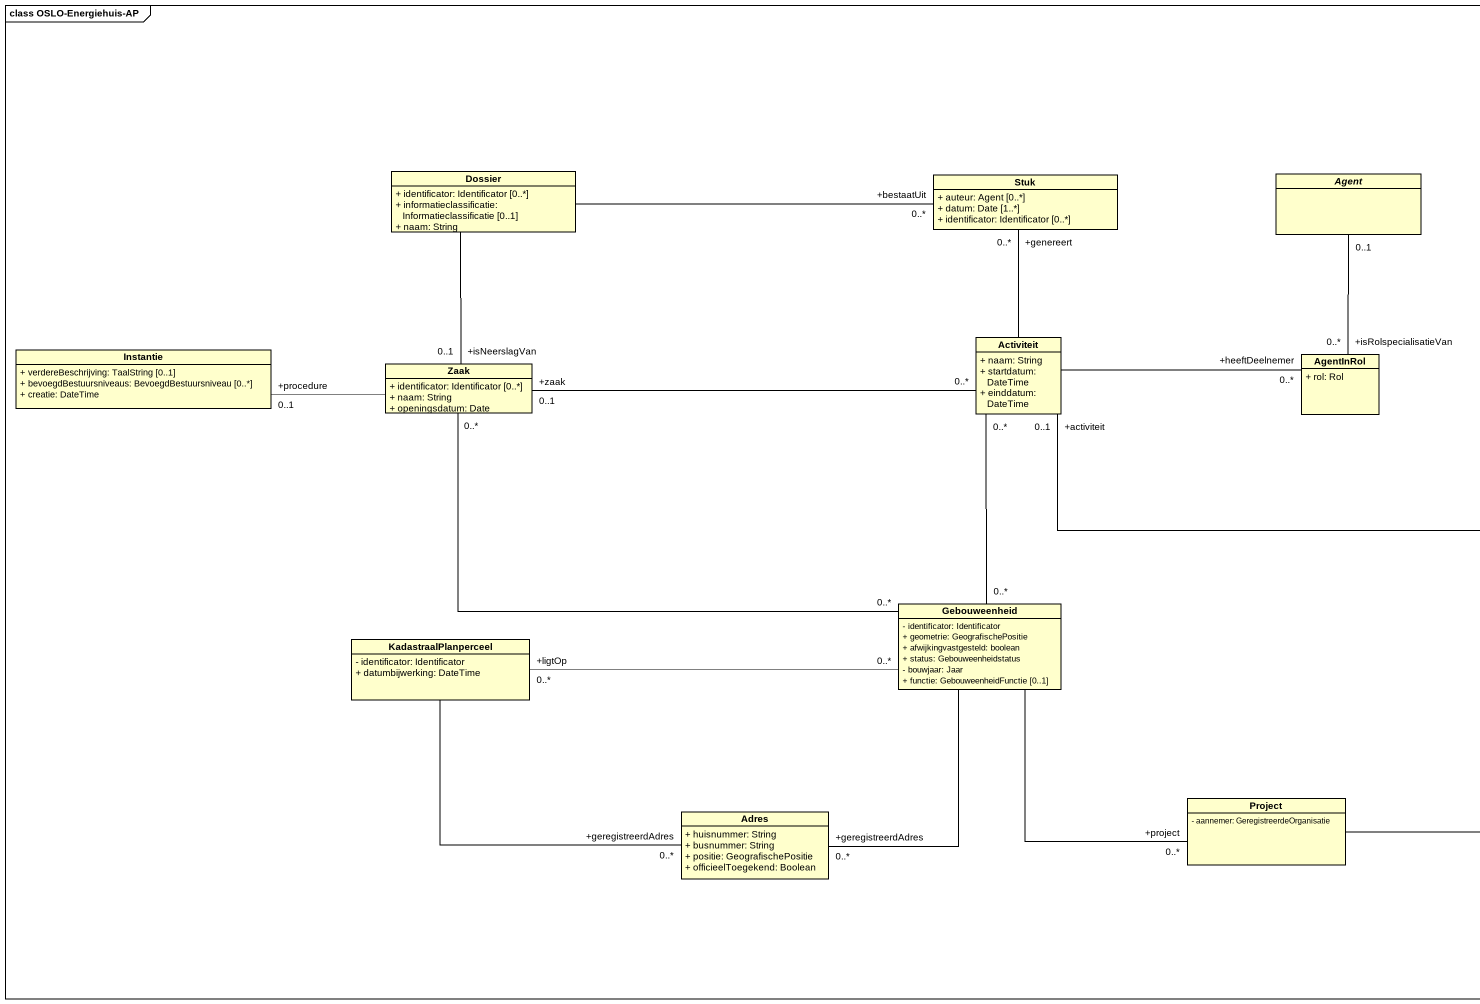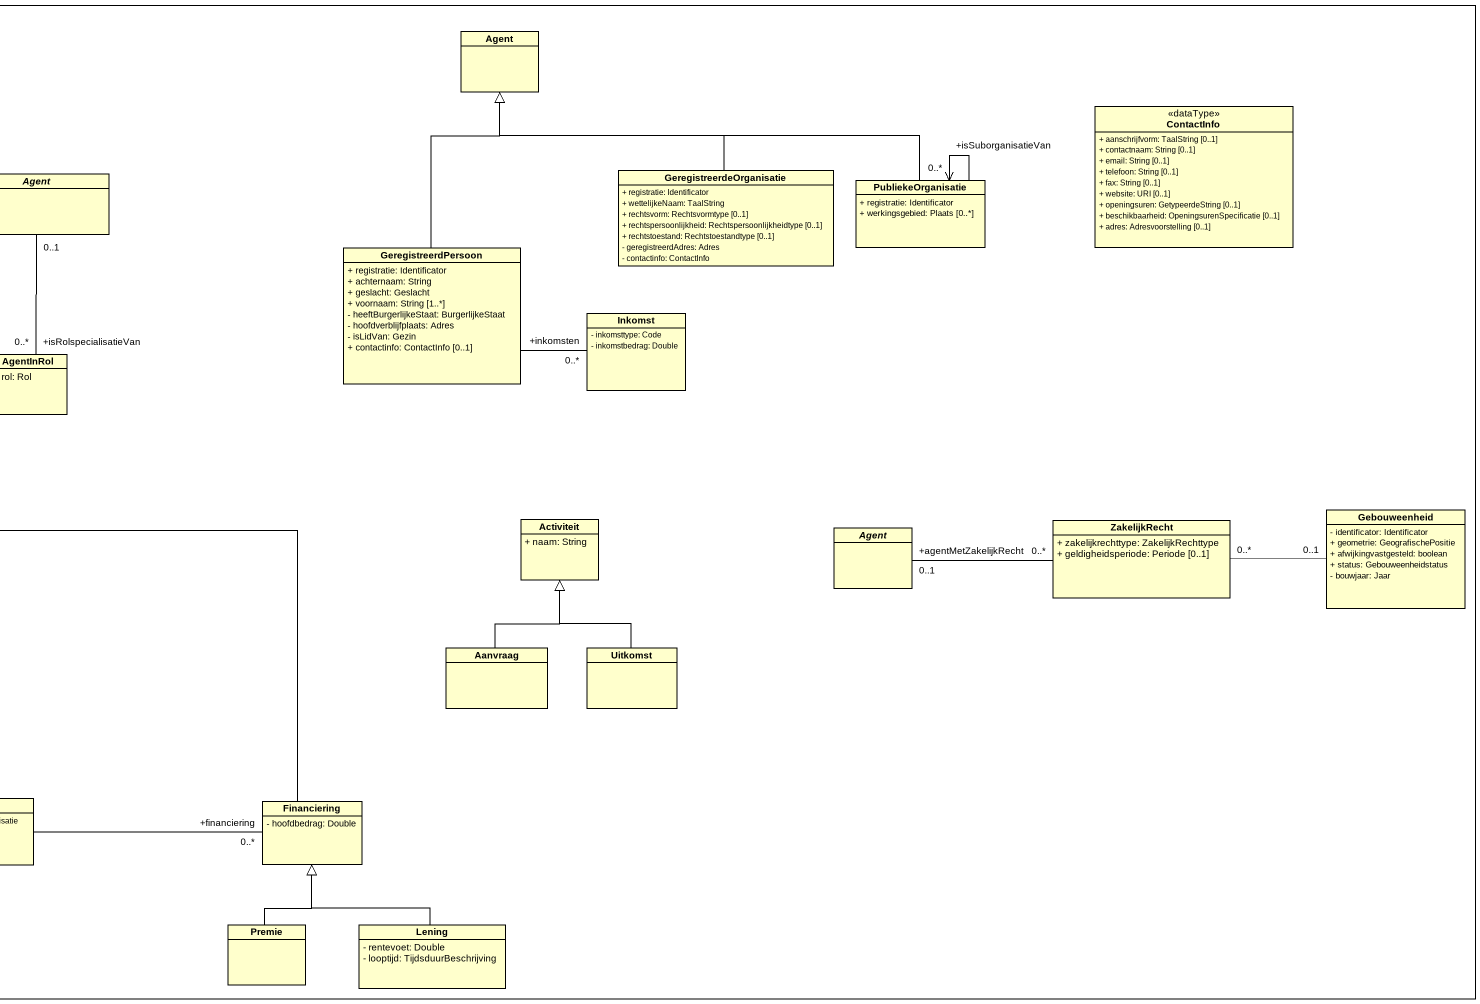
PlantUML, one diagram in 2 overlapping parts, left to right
@startuml
mainframe class OSLO-Energiehuis-AP
hide circle
hide empty members
skinparam classAttributeIconSize 0
class "Agent" as Agent_
class ContactInfo <<dataType>> {
  + aanschrijfvorm: TaalString [0..1]
  + contactnaam: String [0..1]
  + email: String [0..1]
  + telefoon: String [0..1]
  + fax: String [0..1]
  + website: URI [0..1]
  + openingsuren: GetypeerdeString [0..1]
  + beschikbaarheid: OpeningsurenSpecificatie [0..1]
  + adres: Adresvoorstelling [0..1]
}
class Dossier {
  + identificator: Identificator [0..*]
  + informatieclassificatie: Informatieclassificatie [0..1]
  + naam: String
}
class Stuk {
  + auteur: Agent [0..*]
  + datum: Date [1..*]
  + identificator: Identificator [0..*]
}
abstract class "Agent" as Agent__2
class GeregistreerdeOrganisatie {
  + registratie: Identificator
  + wettelijkeNaam: TaalString
  + rechtsvorm: Rechtsvormtype [0..1]
  + rechtspersoonlijkheid: Rechtspersoonlijkheidtype [0..1]
  + rechtstoestand: Rechtstoestandtype [0..1]
  - geregistreerdAdres: Adres
  - contactinfo: ContactInfo
}
class PubliekeOrganisatie {
  + registratie: Identificator
  + werkingsgebied: Plaats [0..*]
}
class GeregistreerdPersoon {
  + registratie: Identificator
  + achternaam: String
  + geslacht: Geslacht
  + voornaam: String [1..*]
  - heeftBurgerlijkeStaat: BurgerlijkeStaat
  - hoofdverblijfplaats: Adres
  - isLidVan: Gezin
  + contactinfo: ContactInfo [0..1]
}
class Inkomst {
  - inkomsttype: Code
  - inkomstbedrag: Double
}
class Instantie {
  + verdereBeschrijving: TaalString [0..1]
  + bevoegdBestuursniveaus: BevoegdBestuursniveau [0..*]
  + creatie: DateTime
}
class Activiteit {
  + naam: String
  + startdatum: DateTime
  + einddatum: DateTime
}
class AgentInRol {
  + rol: Rol
}
class Zaak {
  + identificator: Identificator [0..*]
  + naam: String
  + openingsdatum: Date
}
class Gebouweenheid {
  - identificator: Identificator
  + geometrie: GeografischePositie
  + afwijkingvastgesteld: boolean
  + status: Gebouweenheidstatus
  - bouwjaar: Jaar
}
class "Activiteit" as Activiteit_2 {
  + naam: String
}
abstract class "Agent" as Agent__3
class ZakelijkRecht {
  + zakelijkrechttype: ZakelijkRechttype
  + geldigheidsperiode: Periode [0..1]
}
class "Gebouweenheid" as Gebouweenheid_2 {
  - identificator: Identificator
  + geometrie: GeografischePositie
  + afwijkingvastgesteld: boolean
  + status: Gebouweenheidstatus
  - bouwjaar: Jaar
  + functie: GebouweenheidFunctie [0..1]
}
class KadastraalPlanperceel {
  - identificator: Identificator
  + datumbijwerking: DateTime
}
class Aanvraag
class Uitkomst
class Adres {
  + huisnummer: String
  + busnummer: String
  + positie: GeografischePositie
  + officieelToegekend: Boolean
}
class Project {
  - aannemer: GeregistreerdeOrganisatie
}
class Financiering {
  - hoofdbedrag: Double
}
class Premie
class Lening {
  - rentevoet: Double
  - looptijd: TijdsduurBeschrijving
}
Dossier -right- "+bestaatUit\n0..*" Stuk
Dossier -- "+isNeerslagVan\n0..1" Zaak
GeregistreerdeOrganisatie -up-|> Agent_
PubliekeOrganisatie -left-|> Agent_
PubliekeOrganisatie --> "+isSuborganisatieVan\n0..*" PubliekeOrganisatie
GeregistreerdPersoon -up-|> Agent_
GeregistreerdPersoon -right- "+inkomsten\n0..*" Inkomst
Activiteit -up- "+genereert\n0..*" Stuk
Activiteit -right- "+heeftDeelnemer\n0..*" AgentInRol
Activiteit "0..*" -left- "+zaak\n0..1" Zaak
AgentInRol "+isRolspecialisatieVan\n0..*" -up- "0..1" Agent__2
Zaak -left- "+procedure\n0..1" Instantie
Zaak "0..*" -right- "0..*" Gebouweenheid_2
Gebouweenheid "0..1" -left- "0..*" ZakelijkRecht
Agent__3 "+agentMetZakelijkRecht\n0..1" -right- "0..*" ZakelijkRecht
Gebouweenheid_2 "0..*" -up- "0..*" Activiteit
Gebouweenheid_2 "0..*" -left- "+ligtOp\n0..*" KadastraalPlanperceel
Aanvraag -up-|> Activiteit_2
Uitkomst -up-|> Activiteit_2
Adres "+geregistreerdAdres\n0..*" -up- Gebouweenheid_2
Adres "+geregistreerdAdres\n0..*" -left- KadastraalPlanperceel
Project "+project\n0..*" -up- Gebouweenheid_2
Project -right- "+financiering\n0..*" Financiering
Financiering -up- "+activiteit\n0..1" Activiteit
Premie -up-|> Financiering
Lening -up-|> Financiering
@enduml
